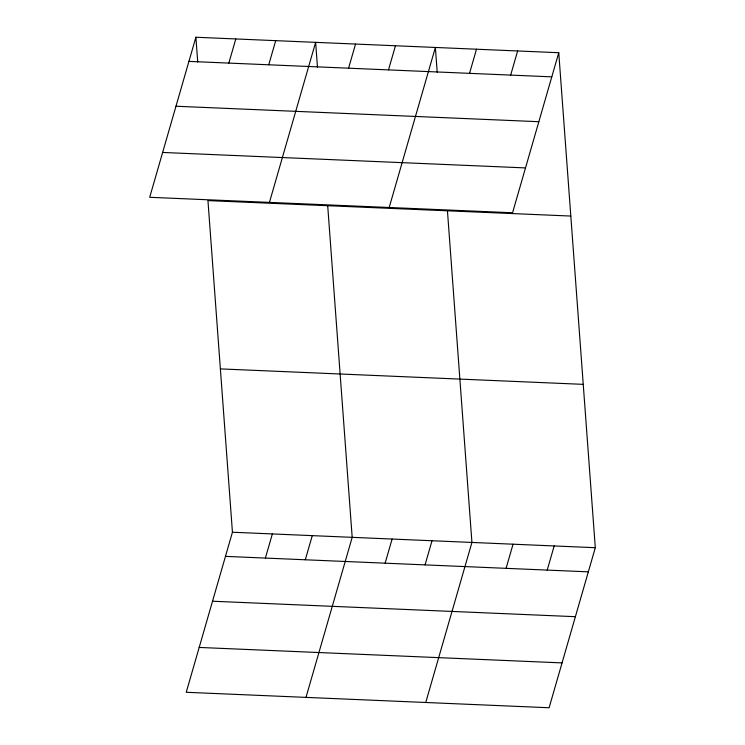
<?xml version="1.0" encoding="UTF-8"?>
<svg xmlns="http://www.w3.org/2000/svg" width="745" height="745" viewBox="0 0 745 745"><rect width="100%" height="100%" fill="white"/><g stroke="black" fill="none" stroke-linecap="round" stroke-linejoin="round"><path stroke-width="1.12" d="M195.888 37.25L149.698 197.295L512.56 212.763L558.759 52.718L195.888 37.25L197.723 62.031M228.836 63.083L235.802 38.954M268.749 64.787L275.715 40.649M269.439 202.398L315.638 42.353L317.463 67.134M348.586 68.186L355.551 44.057M570.819 216.059L207.948 200.601L232.44 532.237L186.241 692.282L549.112 707.75L595.302 547.705L558.759 52.718M388.499 69.89L395.465 45.752M265.388 558.079L272.353 533.942M389.188 207.501L435.378 47.457L437.213 72.237M305.301 559.774L312.267 535.646M469.536 73.345L476.502 49.207M305.99 697.385L352.189 537.341L327.698 205.704M510.66 75.096L517.635 50.967M385.137 563.183L392.103 539.045M425.05 564.878L432.016 540.749M425.74 702.488L471.93 542.444L447.447 210.807M506.088 568.333L513.054 544.204M547.212 570.093L554.178 545.955M188.923 61.388L551.794 76.847M175.978 106.237L538.84 121.705M162.643 152.446L525.504 167.914M220.38 368.896L583.242 384.355M232.44 532.237L595.302 547.705M225.474 556.375L588.336 571.843M212.53 601.224L575.391 616.692M199.185 647.433L562.056 662.901"/></g></svg>
